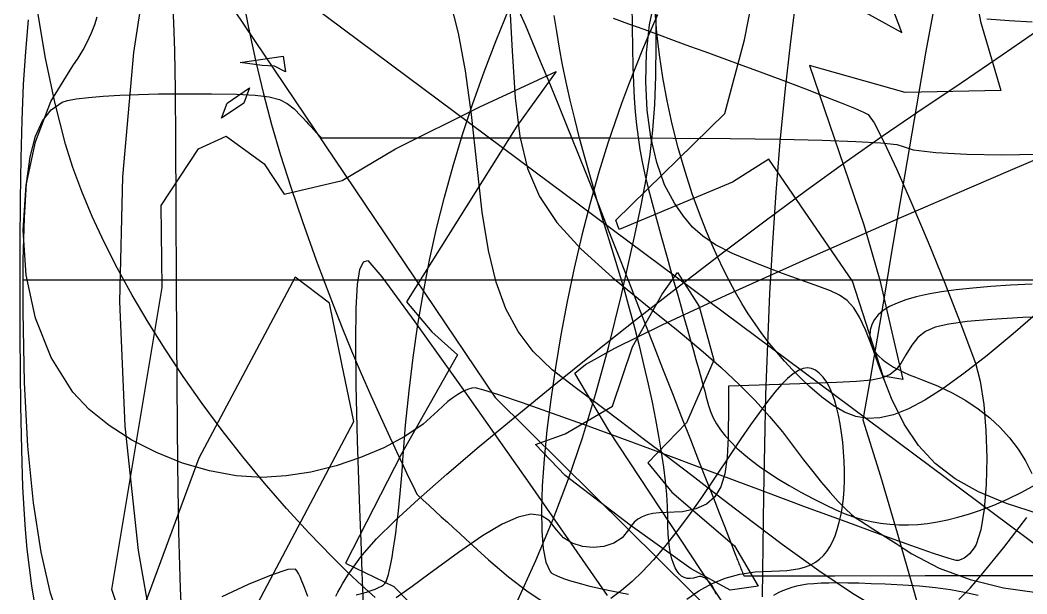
# Model space of a CAD drawing. Extents: x -75 to 75, y -75 to 75.
# Drawn here: x -75 to -40.25, y -10.71 to 9.08 of the extents above; entities that cross this region are included whole.
import ezdxf

# ---------------------------------------------------------------- set-up
doc = ezdxf.new("R2010")
doc.units = 0
for name, color, linetype in [('butterfly', 7, 'CONTINUOUS'), ('crosshair', 7, 'CONTINUOUS'), ('crown', 7, 'CONTINUOUS'), ('darth', 7, 'CONTINUOUS'), ('heart', 7, 'CONTINUOUS'), ('hellokitty', 7, 'CONTINUOUS'), ('ironman', 7, 'CONTINUOUS'), ('jackskellington', 7, 'CONTINUOUS'), ('m4', 7, 'CONTINUOUS'), ('mushroom', 7, 'CONTINUOUS'), ('nes', 7, 'CONTINUOUS'), ('skullbones', 7, 'CONTINUOUS'), ('star', 7, 'CONTINUOUS'), ('stormtrooper', 7, 'CONTINUOUS'), ('thundercats', 7, 'CONTINUOUS'), ('wolf', 7, 'CONTINUOUS')]:
    doc.layers.add(name, color=color, linetype=linetype)

msp = doc.modelspace()

# ---------------------------------------------------------------- linework, layer by layer
at = {"layer": 'butterfly', "color": 7}
for points in [[(-45.179643, -11.351767), (-46.265727, -10.690915), (-47.434988, -9.912038), (-48.698624, -9.008645), (-50.067837, -7.974329), (-50.939954, -7.301991), (-51.816587, -6.629399), (-52.674043, -5.974446), (-53.488632, -5.355194), (-54.236662, -4.789536), (-54.894438, -4.295449), (-55.438263, -3.89094), (-55.844448, -3.593929), (-56.636895, -2.975016), (-57.287027, -2.343233), (-57.813222, -1.657123), (-58.233841, -0.875283), (-58.567247, 0.043718), (-58.831813, 1.141308), (-59.045896, 2.458891), (-59.227867, 4.037924), (-59.421364, 5.825294), (-59.627406, 7.33047), (-59.869792, 8.633574), (-60.172329, 9.814844)], [(-39.809372, -7.961488), (-40.951827, -7.59045), (-41.916914, -7.189497), (-42.728645, -6.7367), (-43.411021, -6.210186), (-43.98805, -5.588027), (-44.483737, -4.848322), (-44.922093, -3.969228), (-45.327121, -2.928816), (-45.593852, -2.183665), (-45.819356, -1.60446), (-46.023767, -1.164165), (-46.227235, -0.835715), (-46.449903, -0.592101), (-46.711904, -0.406258), (-47.033392, -0.251176), (-47.4345, -0.099792), (-48.679885, 0.347022), (-49.658422, 0.71741), (-50.414544, 1.036886), (-50.992667, 1.331018), (-51.437221, 1.625376), (-51.792629, 1.945528), (-52.103311, 2.317046), (-52.413699, 2.765497), (-52.752086, 3.405182), (-53.023033, 4.173419), (-53.223818, 5.041055), (-53.351698, 5.979048), (-53.403949, 6.958303), (-53.377815, 7.949722), (-53.270602, 8.924235), (-53.079563, 9.852746)], [(-58.084988, 9.291716), (-58.010803, 8.012488), (-57.91279, 6.398826), (-57.749649, 5.074639), (-57.481267, 3.966042), (-57.067526, 2.99912), (-56.468312, 2.099989), (-55.643509, 1.194704), (-54.553, 0.20941), (-53.156677, -0.929808), (-52.28104, -1.636464), (-51.500312, -2.291615), (-50.804809, -2.90463), (-50.184829, -3.484907), (-49.63068, -4.041844), (-49.132671, -4.584812), (-48.681098, -5.123179), (-48.266277, -5.666372), (-47.956964, -6.081182), (-47.64287, -6.484139), (-47.332691, -6.86528), (-47.03513, -7.214671), (-46.758894, -7.522322), (-46.512669, -7.778269), (-46.305168, -7.972579), (-46.145083, -8.095261), (-45.988901, -8.193446), (-45.792576, -8.317511), (-45.56403, -8.462404), (-45.311179, -8.623129), (-45.041933, -8.794636), (-44.764209, -8.971843), (-44.485933, -9.149784), (-44.215016, -9.323379)], [(-44.215016, -9.323379), (-43.274702, -9.82009), (-42.201143, -10.212633), (-41.058307, -10.495025), (-39.910151, -10.661197)]]:
    msp.add_lwpolyline(points, dxfattribs=at)
at = {"layer": 'crosshair', "color": 7}
msp.add_open_spline([(-74.87924, 0.120769), (-24.959736, 0.120769), (24.959767, 0.120769), (74.879271, 0.120769)], degree=3, dxfattribs=at)
at = {"layer": 'crown', "color": 7}
for points in [[(-50.279946, -9.406973), (-50.327137, -9.287057), (-50.410948, -9.073556), (-50.529326, -8.771719), (-50.680225, -8.38674), (-50.861592, -7.923924), (-51.071374, -7.388435), (-51.307523, -6.78558), (-51.567983, -6.120552), (-51.850711, -5.398599), (-52.153642, -4.624972), (-52.474741, -3.80489), (-52.811942, -2.943605), (-53.16321, -2.046336), (-53.526478, -1.118361), (-53.899703, -0.164873), (-54.28083, 0.808878), (-54.66264, 1.781162), (-55.037866, 2.730332), (-55.404391, 3.651308), (-55.760092, 4.538981), (-56.102854, 5.388273), (-56.430556, 6.194102), (-56.741083, 6.95136), (-57.032311, 7.65494), (-57.302123, 8.29979), (-57.548405, 8.880773), (-57.769032, 9.392837)], [(-41.633467, 9.123032), (-40.862349, 9.066672), (-40.061439, 9.02544)], [(-37.507994, -10.079763), (-40.632645, -10.084561), (-43.757297, -10.089358), (-46.881948, -10.094156), (-50.0066, -10.098954), (-50.023674, -10.055689), (-50.040749, -10.012425), (-50.057823, -9.969188), (-50.074898, -9.925924), (-50.091972, -9.882659), (-50.109047, -9.839394), (-50.126121, -9.79613), (-50.143196, -9.752893), (-50.16027, -9.709628), (-50.177344, -9.666364), (-50.194419, -9.623099), (-50.211493, -9.579834), (-50.228568, -9.53657), (-50.245642, -9.493305), (-50.262717, -9.450069), (-50.279932, -9.406663)]]:
    msp.add_lwpolyline(points, dxfattribs=at)
at = {"layer": 'darth', "color": 7}
msp.add_lwpolyline([(-57.876804, -11.049591), (-57.199719, -9.550737), (-56.604146, -8.132909), (-56.072862, -6.742683), (-55.588659, -5.326633), (-55.134321, -3.831419), (-54.692632, -2.203618), (-54.246376, -0.389804), (-53.778342, 1.663391), (-53.560808, 2.684076), (-53.388596, 3.594384), (-53.257001, 4.445001), (-53.161317, 5.286616), (-53.096837, 6.169887), (-53.058859, 7.145529), (-53.042659, 8.264202), (-53.043506, 9.576592)], dxfattribs=at)
at = {"layer": 'heart', "color": 7}
msp.add_lwpolyline([(-0.617346, 47.258996), (-3.933457, 54.535037), (-11.138943, 64.209971), (-24.615054, 72.606082), (-28.866028, 74.149482), (-35.462972, 74.810943), (-38.479222, 74.890318), (-39.361166, 74.890318), (-44.38825, 74.193582), (-48.66568, 73.161707), (-54.53943, 70.480596), (-64.170264, 62.807679), (-72.098944, 50.037121), (-74.674222, 35.096982), (-72.733944, 22.070662), (-71.825541, 18.578162), (-70.42325, 14.935732), (-68.650541, 10.966988), (-58.605194, -3.937902), (-43.850264, -18.525263)], dxfattribs=at)
at = {"layer": 'hellokitty', "color": 7}
for points in [[(-63.40442, -10.741066), (-63.214464, -10.692524), (-63.040127, -10.643107), (-62.88289, -10.593182), (-62.744246, -10.543115), (-62.625681, -10.493275), (-62.528681, -10.444027), (-62.454736, -10.395711), (-62.405336, -10.348721), (-62.367787, -10.283302), (-62.328614, -10.18094), (-62.288135, -10.043836), (-62.246665, -9.874164), (-62.204527, -9.674097), (-62.16203, -9.445835), (-62.119493, -9.191553), (-62.077239, -8.913423), (-62.035577, -8.613647), (-61.994827, -8.294397), (-61.955307, -7.957847), (-61.917334, -7.606198), (-61.881224, -7.241623), (-61.847293, -6.866296), (-61.815856, -6.482389), (-61.787236, -6.092132), (-61.691991, -4.88487), (-61.574392, -3.704956), (-61.433597, -2.549114), (-61.268777, -1.414214), (-61.079089, -0.297066), (-60.8637, 0.805576), (-60.621774, 1.896845), (-60.352469, 2.979958), (-60.054956, 4.058103), (-59.728391, 5.134442), (-59.371944, 6.21222), (-58.984772, 7.294571), (-58.566044, 8.384711), (-58.114923, 9.485829)], [(-52.99649, 9.262704), (-53.263961, 8.665973), (-53.518466, 8.068848), (-53.763243, 7.464638), (-54.001526, 6.846656), (-54.236541, 6.208128), (-54.471528, 5.542366), (-54.709715, 4.842624), (-55.027316, 3.837998), (-55.328676, 2.774472), (-55.611765, 1.666975), (-55.874564, 0.530438), (-56.115054, -0.620154), (-56.331214, -1.769899), (-56.521014, -2.90384), (-56.682442, -4.007046), (-56.81347, -5.064589), (-56.912075, -6.061539), (-56.976241, -6.98291), (-57.003956, -7.813801), (-56.993175, -8.539281), (-56.941881, -9.144394), (-56.848059, -9.614209), (-56.709685, -9.933798), (-56.665376, -9.978558), (-56.591299, -10.026903), (-56.489151, -10.078352), (-56.360647, -10.132482), (-56.207485, -10.188814), (-56.031373, -10.246895), (-55.834018, -10.306246), (-55.617124, -10.366444), (-55.382394, -10.427037), (-55.131538, -10.487546), (-54.866261, -10.547518), (-54.588266, -10.606531), (-54.299259, -10.664076), (-54.000945, -10.719702)]]:
    msp.add_lwpolyline(points, dxfattribs=at)
at = {"layer": 'ironman', "color": 7}
for points in [[(-49.369813, -10.804876), (-49.355477, -9.06269), (-49.332871, -7.319093), (-49.299836, -5.57465), (-49.254201, -3.829839), (-49.193794, -2.085198), (-49.116443, -0.341234), (-49.019971, 1.401489), (-48.902211, 3.142461), (-48.76099, 4.881176), (-48.594134, 6.617096), (-48.399469, 8.349687), (-48.174825, 10.078439)], [(-43.477767, 9.424756), (-43.733226, 8.013899), (-43.98205, 6.601772), (-44.225676, 5.1886), (-44.465536, 3.774752), (-44.703066, 2.360452), (-44.939701, 0.94601), (-45.176875, -0.468262), (-45.416024, -1.88211), (-45.65858, -3.295197), (-45.905979, -4.707296), (-45.301264, -6.651384), (-44.722867, -8.606845), (-44.162972, -10.570519), (-43.613761, -12.539188)]]:
    msp.add_lwpolyline(points, dxfattribs=at)
at = {"layer": 'jackskellington', "color": 7}
for points in [[(-67.371406, 10.130904), (-67.111832, 8.821167), (-66.857934, 7.639221), (-66.597688, 6.541771), (-66.319067, 5.485555), (-66.010042, 4.427278), (-65.658588, 3.323704), (-65.252679, 2.131513), (-64.780287, 0.807467), (-64.497368, 0.043322), (-64.196905, -0.739139), (-63.882747, -1.530659), (-63.558739, -2.321982), (-63.228725, -3.103822), (-62.896547, -3.867008), (-62.56605, -4.602225), (-62.241083, -5.300273), (-62.124638, -5.545694), (-62.008196, -5.791086), (-61.891751, -6.036506), (-61.775306, -6.281927), (-61.658861, -6.527319), (-61.542419, -6.772739), (-61.425974, -7.018132), (-61.309529, -7.263552), (-61.097849, -7.458793), (-60.886165, -7.654035), (-60.674484, -7.849304), (-60.462801, -8.044546), (-60.25112, -8.239787), (-60.039436, -8.435028), (-59.827755, -8.63027), (-59.616072, -8.825511), (-58.829826, -9.537134), (-58.142988, -10.121391), (-57.515057, -10.602805), (-56.905536, -11.006016)], [(-69.387664, -12.256599), (-69.467228, -10.520396), (-69.523511, -8.562367), (-69.561058, -6.258926), (-69.584426, -3.486572), (-69.598142, -0.121636), (-69.607851, 2.662119), (-69.620522, 4.911515), (-69.637343, 6.681471), (-69.659554, 8.026796), (-69.688329, 9.00241), (-69.724888, 9.663177)], [(-42.593647, -10.907267), (-42.212455, -10.515796), (-41.810432, -10.055689), (-41.043448, -9.108834), (-40.247144, -8.072119)]]:
    msp.add_lwpolyline(points, dxfattribs=at)
at = {"layer": 'm4', "color": 7}
for points in [[(-73.565616, -11.806568), (-73.951488, -10.681094), (-74.275806, -9.263266), (-74.535659, -7.568606), (-74.728118, -5.612693), (-74.850269, -3.411078), (-74.899193, -0.97931), (-74.89321, 0.803798), (-74.853546, 2.266641), (-74.773717, 3.44379), (-74.647253, 4.369846), (-74.467678, 5.07938), (-74.228525, 5.606995), (-73.923316, 5.987318), (-73.545584, 6.254864), (-73.365608, 6.313002), (-73.059812, 6.367245), (-72.644745, 6.416408), (-72.136962, 6.459278), (-71.553016, 6.494697), (-70.909462, 6.521508), (-70.222852, 6.538441), (-69.509739, 6.544368), (-68.393917, 6.541546), (-67.533433, 6.527999), (-66.884979, 6.49591), (-66.405255, 6.437349), (-66.050956, 6.34447), (-65.778781, 6.209398), (-65.545425, 6.02426), (-65.307588, 5.781211), (-65.219196, 5.685848), (-65.130804, 5.590457), (-65.042412, 5.495094), (-64.95402, 5.399703), (-64.865625, 5.30434), (-64.777233, 5.208977), (-64.688841, 5.113586), (-64.600449, 5.018223), (-63.356891, 5.018223), (-62.113335, 5.018223), (-60.869776, 5.018223), (-59.626221, 5.018223), (-58.382662, 5.018223), (-57.139103, 5.018223), (-55.895548, 5.018223), (-54.651989, 5.018223), (-52.453111, 5.01399), (-50.486776, 4.999596), (-48.769942, 4.975607), (-47.319565, 4.942418), (-46.152602, 4.900564), (-45.286004, 4.850555), (-44.736729, 4.792897), (-44.521735, 4.728014), (-44.17283, 4.604231), (-43.394187, 4.514795), (-42.326724, 4.459987), (-41.111356, 4.43995), (-39.888998, 4.45519)], [(-39.364965, -1.134927), (-40.387202, -1.172406), (-41.468144, -1.244429), (-42.305972, -1.316904), (-42.940004, -1.402361), (-43.409565, -1.513415), (-43.753981, -1.662626), (-44.01257, -1.862581), (-44.224657, -2.125809), (-44.429564, -2.464928), (-44.601632, -2.758382), (-44.76853, -2.981112), (-44.967378, -3.144152), (-45.235292, -3.258593), (-45.609389, -3.33547), (-46.126787, -3.385875), (-46.824601, -3.420814), (-47.739952, -3.451407), (-48.090497, -3.462414), (-48.441046, -3.473138), (-48.791591, -3.483863), (-49.142139, -3.494587), (-49.492685, -3.505594), (-49.84323, -3.516318), (-50.193778, -3.527043), (-50.544324, -3.537767), (-50.546299, -3.758493), (-50.548275, -3.979219), (-50.55025, -4.199945), (-50.552226, -4.420699), (-50.554201, -4.641425), (-50.556177, -4.862151), (-50.558152, -5.082877), (-50.560128, -5.303632), (-50.589553, -5.995132), (-50.670277, -6.561637), (-50.810628, -7.013193), (-51.01894, -7.359959), (-51.303541, -7.61204), (-51.672761, -7.779567), (-52.134931, -7.872672), (-52.698382, -7.901459), (-52.939902, -7.91049), (-53.157205, -7.937583), (-53.351238, -7.983078), (-53.522959, -8.047509), (-53.67331, -8.131357), (-53.803251, -8.235017), (-53.91373, -8.358941), (-54.0057, -8.503608), (-54.216159, -8.770139), (-54.504858, -8.960498), (-54.846849, -9.074741), (-55.21719, -9.112813), (-55.590931, -9.074741), (-55.943127, -8.960498), (-56.248831, -8.770139), (-56.483095, -8.503608), (-56.728659, -8.193051), (-57.016173, -8.009917), (-57.368226, -7.96208), (-57.807406, -8.057274), (-58.356302, -8.303315), (-59.037502, -8.707994), (-59.873597, -9.279155), (-60.887173, -10.02456), (-61.463431, -10.448712), (-62.020427, -10.84069)], [(-65.066844, -10.800784), (-65.135591, -10.610538), (-65.204893, -10.43113), (-65.272751, -10.267215), (-65.337157, -10.123479), (-65.396104, -10.004551), (-65.44759, -9.915143), (-65.489605, -9.859912), (-65.764554, -9.868378), (-66.338309, -10.05854), (-67.124207, -10.388232), (-68.035579, -10.815121)]]:
    msp.add_lwpolyline(points, dxfattribs=at)
at = {"layer": 'mushroom', "color": 7}
for points in [[(-62.743977, -10.829768), (-63.202397, -10.422014), (-63.694042, -9.957871), (-64.224764, -9.43528), (-65.02236, -8.61359), (-65.80402, -7.761646), (-66.566804, -6.883963), (-67.307787, -5.985085), (-68.024036, -5.069528), (-68.712616, -4.141864), (-69.3706, -3.206608), (-69.995057, -2.268303), (-70.58305, -1.331438), (-71.13165, -0.400613), (-71.637929, 0.519685), (-72.098953, 1.424913), (-72.51179, 2.310526), (-72.873509, 3.17201), (-73.181176, 4.004819), (-73.431866, 4.804383), (-73.806925, 6.257517), (-74.12675, 7.771555), (-74.391356, 9.34596)], [(-40.06539, -0.020178), (-40.810262, -0.059519), (-41.494416, -0.106001), (-42.119604, -0.160132), (-42.687565, -0.222474), (-43.200052, -0.293623), (-43.658807, -0.374112), (-44.065582, -0.464508), (-44.422122, -0.565346), (-44.730173, -0.677247), (-44.991483, -0.800691), (-45.207798, -0.936299), (-45.380865, -1.084607), (-45.512431, -1.246151), (-45.604247, -1.421524), (-45.658052, -1.61129), (-45.675606, -1.815986), (-45.669228, -1.925262), (-45.649924, -2.031434), (-45.617395, -2.134756), (-45.571382, -2.235424), (-45.511604, -2.333694), (-45.437795, -2.429763), (-45.349674, -2.523884), (-45.246967, -2.616283), (-45.129408, -2.707159), (-44.996712, -2.796793), (-44.848613, -2.885354), (-44.684831, -2.973097), (-44.505095, -3.060275), (-44.309132, -3.147059), (-44.096663, -3.233729), (-43.86742, -3.320512), (-43.329662, -3.53534), (-42.827482, -3.773846), (-42.360757, -4.0362), (-41.929366, -4.322571), (-41.533185, -4.6331), (-41.172093, -4.968013), (-40.845971, -5.327479), (-40.554693, -5.711668), (-40.298141, -6.120721), (-40.076191, -6.554892)], [(-51.981642, -10.892083), (-51.571031, -10.598882), (-51.129528, -10.356877), (-50.657881, -10.166998), (-50.156844, -10.030205), (-49.627155, -9.947457), (-49.069571, -9.919517), (-48.79082, -9.914155), (-48.534611, -9.897786), (-48.299776, -9.869169), (-48.085152, -9.827484), (-47.889575, -9.771746), (-47.711876, -9.701049), (-47.550897, -9.614435), (-47.405471, -9.510944), (-47.274432, -9.389617), (-47.156616, -9.24955), (-47.050858, -9.089756), (-46.955998, -8.909303), (-46.870863, -8.707232), (-46.794296, -8.482611), (-46.725129, -8.234509), (-46.662199, -7.961939), (-46.614738, -7.69555), (-46.579714, -7.408727), (-46.556713, -7.105338), (-46.545283, -6.789221), (-46.545034, -6.464242), (-46.555533, -6.13424), (-46.576361, -5.803137), (-46.607098, -5.474743), (-46.647317, -5.152953), (-46.696602, -4.841606), (-46.754528, -4.544538), (-46.820678, -4.265675), (-46.894629, -4.008824), (-46.975957, -3.777882), (-47.064244, -3.576686), (-47.159068, -3.409102), (-47.286257, -3.232064), (-47.413946, -3.091771), (-47.544341, -2.989889), (-47.679638, -2.928026), (-47.822039, -2.907988), (-47.973748, -2.93113), (-48.136962, -2.999372), (-48.313885, -3.114264), (-48.506719, -3.277474), (-48.71766, -3.490692), (-48.94891, -3.75553), (-49.202673, -4.073679), (-49.48115, -4.446748), (-49.78654, -4.87646), (-50.121044, -5.364394), (-50.486863, -5.912272), (-51.003144, -6.685138), (-51.483277, -7.384512), (-51.932157, -8.014884), (-52.354672, -8.580598), (-52.755718, -9.086143), (-53.140187, -9.535921), (-53.512968, -9.934362), (-53.87896, -10.28587), (-54.243049, -10.594931), (-54.61013, -10.865921)]]:
    msp.add_lwpolyline(points, dxfattribs=at)
at = {"layer": 'nes', "color": 7}
for points in [[(-46.949611, -16.622888), (-51.495777, -9.902471), (-54.680358, -5.077261), (-55.852297, -3.092223), (-55.483915, -2.791797), (-54.468669, -2.233618), (-52.838573, -1.432333), (-50.625643, -0.402532), (-47.861895, 0.841108), (-44.579348, 2.283998), (-40.810016, 3.911517), (-36.585917, 5.70899)], [(-63.152189, -11.070306), (-63.191856, -9.975171), (-63.231525, -8.880036), (-63.271194, -7.784901), (-63.350168, -5.430744), (-63.398981, -3.515584), (-63.416451, -2.003212), (-63.401408, -0.857305), (-63.352663, -0.04157), (-63.269035, 0.480231), (-63.14935, 0.744419), (-62.992426, 0.787232), (-62.514062, 0.22307), (-61.374545, -1.320375), (-59.648381, -3.736649), (-57.410088, -6.919213), (-54.734169, -10.761555)]]:
    msp.add_lwpolyline(points, dxfattribs=at)
at = {"layer": 'skullbones', "color": 7}
for points in [[(-50.931885, -6.573744), (-52.516557, -5.979469), (-54.015646, -5.424394), (-55.394857, -4.920684), (-56.619899, -4.480587), (-57.656484, -4.116266), (-58.470317, -3.839914), (-59.027105, -3.663751), (-59.292561, -3.599969), (-59.413561, -3.612951), (-59.55634, -3.65695), (-59.715634, -3.728634), (-59.886187, -3.824787), (-60.062731, -3.942192), (-60.240003, -4.077574), (-60.41274, -4.227744), (-60.575681, -4.389429), (-61.087612, -4.849113), (-61.720555, -5.278655), (-62.44938, -5.668545), (-63.248961, -6.009215), (-64.094168, -6.29124), (-64.959871, -6.505023), (-65.820942, -6.641111), (-66.652253, -6.689935), (-67.544264, -6.632531), (-68.465068, -6.46348), (-69.389351, -6.19424), (-70.291799, -5.836241), (-71.147093, -5.400885), (-71.929921, -4.899602), (-72.614968, -4.34385), (-73.176917, -3.745031), (-73.929813, -2.559133), (-74.468002, -1.195746), (-74.79144, 0.287896), (-74.900079, 1.834672), (-74.793873, 3.387402), (-74.47278, 4.888852), (-73.936756, 6.281873), (-73.185751, 7.509286), (-73.000218, 7.771922), (-72.827919, 8.053466), (-72.672397, 8.345566), (-72.537201, 8.63984), (-72.425876, 8.927904), (-72.341969, 9.201405)], [(-54.525333, 9.151254), (-53.998582, 8.958835), (-53.471832, 8.766416), (-52.945081, 8.573997), (-52.41833, 8.381578), (-51.891582, 8.189159), (-51.364831, 7.99674), (-50.83808, 7.804321), (-50.311329, 7.611902), (-49.457271, 7.297704), (-48.645913, 6.994992), (-47.896055, 6.711105), (-47.226497, 6.453295), (-46.656044, 6.2289), (-46.203495, 6.045258), (-45.887651, 5.909622), (-45.727315, 5.829358), (-45.523966, 5.53929), (-45.184119, 4.881204), (-44.738979, 3.927378), (-44.219752, 2.750144), (-43.657647, 1.421809), (-43.083872, 0.014677), (-42.52963, -1.398918), (-42.026132, -2.746698), (-41.858892, -3.375574), (-41.738194, -4.170312), (-41.664263, -5.069867), (-41.637311, -6.013082), (-41.657575, -6.938884), (-41.725249, -7.786171), (-41.840559, -8.493872), (-42.003732, -9.000799), (-42.068801, -9.11747), (-42.145486, -9.225222), (-42.230966, -9.321827), (-42.322417, -9.40497), (-42.417024, -9.472364), (-42.51196, -9.521753), (-42.604405, -9.550822), (-42.691541, -9.557313), (-42.932824, -9.491555), (-43.467065, -9.31353), (-44.260462, -9.035512), (-45.279223, -8.669724), (-46.489544, -8.228413), (-47.857627, -7.7238), (-49.349674, -7.168133), (-50.931891, -6.57366), (-50.931894, -6.57366), (-50.931894, -6.57366), (-50.931894, -6.57366), (-50.931897, -6.57366), (-50.931897, -6.57366), (-50.931899, -6.57366), (-50.931899, -6.57366), (-50.931885, -6.573688)]]:
    msp.add_lwpolyline(points, dxfattribs=at)
at = {"layer": 'star', "color": 7}
msp.add_lwpolyline([(47.49093, -73.695502), (0.780248, -39.238596), (-45.095722, -74.904175), (-28.237284, -17.734166), (-74.804253, 16.935468), (-17.674481, 17.811548), (-0.578486, 74.904172), (17.871219, 18.275578), (75.004095, 18.891136), (29.276864, -16.983342), (47.49093, -73.695502)], dxfattribs=at)
at = {"layer": 'stormtrooper', "color": 7}
for points in [[(-53.887644, 9.639555), (-53.875113, 8.83731), (-53.861623, 8.123288), (-53.845593, 7.485918), (-53.825386, 6.913543), (-53.799365, 6.394621), (-53.765924, 5.917496), (-53.723444, 5.470569), (-53.670304, 5.042268), (-53.604888, 4.620967), (-53.525575, 4.195065), (-53.430743, 3.752936), (-53.318774, 3.283008), (-53.188052, 2.773681), (-53.036953, 2.213301), (-52.86386, 1.590295), (-52.667154, 0.893065), (-52.548429, 0.473598), (-52.430155, 0.055345), (-52.31307, -0.359098), (-52.197906, -0.767107), (-52.085401, -1.166084), (-51.976288, -1.553378), (-51.871301, -1.926391), (-51.77118, -2.282527), (-51.676656, -2.619134), (-51.588464, -2.933614), (-51.507342, -3.223343), (-51.434021, -3.485725), (-51.369237, -3.718135), (-51.313729, -3.917949), (-51.268226, -4.082541), (-51.233468, -4.209315), (-51.164484, -4.420812), (-51.072836, -4.631152), (-50.958109, -4.840731), (-50.819897, -5.049857), (-50.657791, -5.258899), (-50.471383, -5.468195), (-50.260261, -5.678112), (-50.024019, -5.888989), (-49.762246, -6.101163), (-49.474535, -6.315003), (-49.160475, -6.530818), (-48.819658, -6.748976), (-48.451677, -6.969843), (-48.056117, -7.193758), (-47.632575, -7.421032), (-47.180641, -7.652059), (-46.864569, -7.801439), (-46.550769, -7.932221), (-46.238321, -8.044489), (-45.926304, -8.138215), (-45.613797, -8.213456), (-45.299878, -8.270267), (-44.983623, -8.308621), (-44.664111, -8.328659), (-44.340419, -8.331481), (-44.011627, -8.31483), (-43.676816, -8.279834), (-43.335059, -8.226551), (-42.985436, -8.155064), (-42.627028, -8.065345), (-42.258909, -7.957452), (-41.880161, -7.831411), (-41.395548, -7.648842), (-40.912977, -7.441239), (-40.428037, -7.205076), (-39.936318, -6.936936)], [(-47.740483, -3.563139), (-48.044346, -3.274821), (-48.335974, -2.981027), (-48.616018, -2.680799), (-48.885119, -2.373121), (-49.143926, -2.056947), (-49.393083, -1.731347), (-49.633237, -1.395249), (-49.865037, -1.047692), (-50.089125, -0.687661), (-50.306151, -0.31414), (-50.516756, 0.073831), (-50.72159, 0.477296), (-50.921299, 0.89727), (-51.116526, 1.334715), (-51.307921, 1.790645), (-51.496129, 2.266076), (-51.785514, 3.060334), (-52.0478, 3.866022), (-52.282471, 4.677976), (-52.489021, 5.490917), (-52.666934, 6.299653), (-52.815704, 7.098963), (-52.934819, 7.883597), (-53.023767, 8.648391), (-53.082038, 9.388067)], [(-50.976022, -10.713719), (-51.008616, -10.633229), (-51.043168, -10.557932), (-51.07951, -10.487941), (-51.117466, -10.423397), (-51.156859, -10.364497), (-51.197521, -10.311354), (-51.239279, -10.264167), (-51.281957, -10.223019), (-51.325382, -10.188108), (-51.369383, -10.159604), (-51.413785, -10.13759), (-51.458413, -10.12235), (-51.5031, -10.113884), (-51.547666, -10.111061), (-51.591941, -10.116706), (-51.635753, -10.129688), (-51.757566, -10.166772), (-51.871649, -10.18173), (-51.977981, -10.174392), (-52.07655, -10.144787), (-52.167336, -10.093056), (-52.25032, -10.01917), (-52.325487, -9.923242), (-52.392814, -9.805245), (-52.45229, -9.665235), (-52.503891, -9.503268), (-52.547602, -9.319343), (-52.583407, -9.113547), (-52.611291, -8.885878), (-52.631216, -8.636366), (-52.643182, -8.365065), (-52.64719, -8.072034), (-52.656136, -7.695126), (-52.68258, -7.278228), (-52.725947, -6.824132), (-52.785645, -6.33569), (-52.861086, -5.815752), (-52.951685, -5.267112), (-53.056852, -4.692649), (-53.176001, -4.095184), (-53.308549, -3.477513), (-53.453905, -2.842484), (-53.611484, -2.192978), (-53.780698, -1.53176), (-53.960962, -0.86168), (-54.151688, -0.185616), (-54.352289, 0.493636), (-54.56218, 1.173256), (-54.825336, 2.017044), (-55.06873, 2.819571), (-55.293023, 3.583885), (-55.498873, 4.313062), (-55.686935, 5.010123), (-55.857865, 5.678143), (-56.012323, 6.32017), (-56.150962, 6.939281), (-56.274445, 7.538496), (-56.383422, 8.120889), (-56.478559, 8.689511), (-56.560506, 9.247436)], [(-39.712567, -0.86865), (-40.721286, -1.738318), (-41.621109, -2.484401), (-42.422518, -3.111696), (-43.135999, -3.625115), (-43.772026, -4.029483), (-44.341088, -4.329683), (-44.85366, -4.53054), (-45.320229, -4.636938), (-45.751276, -4.653589), (-46.157281, -4.585602), (-46.548726, -4.437717), (-46.936093, -4.214762), (-47.329863, -3.921618), (-47.740483, -3.563139)], [(-41.932451, -10.763474), (-42.398719, -10.660012), (-42.888425, -10.573398), (-43.404635, -10.50256), (-43.950413, -10.446398), (-44.528819, -10.403839), (-45.142918, -10.373782), (-45.619715, -10.356566), (-46.047934, -10.343302), (-46.431525, -10.334553), (-46.774436, -10.330884), (-47.080616, -10.333706), (-47.354016, -10.341609), (-47.598581, -10.356002), (-47.818263, -10.377169), (-48.017007, -10.405701), (-48.198766, -10.44208), (-48.367484, -10.486784), (-48.527115, -10.540265), (-48.681603, -10.603003), (-48.834901, -10.675449), (-48.990956, -10.758084)]]:
    msp.add_lwpolyline(points, dxfattribs=at)
at = {"layer": 'thundercats', "color": 7}
for points in [[(-1.446973, 67.824343), (-9.100958, 67.268396), (-16.64907, 65.95413), (-24.020894, 63.890216), (-31.146016, 61.085316), (-37.954023, 57.548096), (-44.3745, 53.287209), (-50.337034, 48.311329), (-55.771212, 42.629109), (-60.606618, 36.249216), (-62.934082, 32.507302), (-64.986292, 28.639582), (-66.762353, 24.661934), (-68.261377, 20.590246), (-69.482465, 16.440391), (-70.424734, 12.228239), (-71.087288, 7.969703), (-71.469236, 3.680631), (-71.569687, -0.623061), (-71.38775, -4.925538), (-70.922532, -9.210885), (-70.173142, -13.46324)], [(-74.488652, -11.056986), (-74.590687, -10.42715), (-74.677834, -9.799911), (-74.751314, -9.160142), (-74.812342, -8.492686), (-74.862137, -7.782389), (-74.901919, -7.014124), (-74.932904, -6.172707), (-74.9563, -5.243067), (-74.973347, -4.209992), (-74.985256, -3.058384), (-74.993243, -1.773088), (-74.998521, -0.338948), (-74.999085, 1.351761), (-74.989292, 2.900258), (-74.967081, 4.323166), (-74.930423, 5.637108), (-74.877258, 6.85865), (-74.805534, 8.004473), (-74.713194, 9.091141)], [(-64.102892, -10.78165), (-64.034165, -10.649457), (-63.957152, -10.510321), (-63.87246, -10.365287), (-63.780704, -10.215427), (-63.682491, -10.061814), (-63.578432, -9.905547), (-63.469142, -9.747644), (-63.355226, -9.589232), (-63.237299, -9.431386), (-63.115969, -9.275119), (-62.695796, -8.805925), (-62.066732, -8.188564), (-61.251479, -7.441042), (-60.272749, -6.581506), (-59.153253, -5.627961), (-57.915697, -4.598471), (-56.582795, -3.511154), (-55.177255, -2.384014), (-53.721785, -1.235172), (-52.239093, -0.082662), (-50.751892, 1.055456), (-49.282889, 2.16109), (-47.854794, 3.216206), (-46.490314, 4.202714), (-45.212164, 5.102551), (-44.04305, 5.897656), (-42.519831, 6.917155), (-41.096935, 7.882412), (-39.763991, 8.801666)]]:
    msp.add_lwpolyline(points, dxfattribs=at)
at = {"layer": 'wolf', "color": 7}
for points in [[(-45.213572, -3.201499), (-46.265838, 0.082664), (-49.157571, 4.292884), (-50.415275, 3.48807), (-54.325562, 1.863938), (-54.438104, 2.182398), (-50.672811, 5.857044), (-49.994467, 8.405623), (-49.576146, 10.571876), (-49.002654, 11.680897), (-48.097928, 10.605687), (-44.568796, 8.659398), (-48.351954, 18.620741), (-47.250296, 20.432159), (-45.173869, 21.888214), (-44.853798, 24.852936), (-45.588484, 25.634974), (-44.828841, 26.041518), (-37.628319, 27.098375)], [(-35.961901, 14.920924), (-41.951108, 17.800505), (-43.253883, 18.013704), (-42.908855, 14.768295), (-41.848111, 9.037575), (-41.151793, 6.661151), (-44.453675, 6.581424), (-47.758158, 7.523256), (-45.88057, 2.021023), (-45.32661, 0.116954), (-44.844253, -1.978659), (-44.535494, -3.307587), (-45.213572, -3.201499)], [(-67.402318, 7.626013), (-65.922285, 7.839909), (-65.83457, 7.298296), (-66.222883, 7.500029), (-66.643908, 7.520631), (-67.402318, 7.6259), (-67.402318, 7.6259)], [(-66.790008, -11.023937), (-63.485787, -4.757362), (-63.890457, -2.778335), (-64.322023, -0.674933), (-65.511474, 0.212317), (-68.831928, -6.028237), (-71.200467, -12.432142), (-71.836511, -10.556803), (-70.099312, -0.144976), (-70.133837, 2.687124), (-68.840545, 4.643714), (-67.888, 5.082287), (-66.573719, 4.128856), (-65.888684, 3.079949), (-63.879053, 3.551853), (-62.041487, 4.643714), (-59.127813, 6.094223), (-56.496472, 7.314129), (-57.856905, 5.425046), (-61.661768, -0.633051), (-60.784636, -1.671657), (-59.907503, -2.460073), (-61.837197, -5.881905), (-63.766892, -9.645903), (-62.100336, -10.448373), (-60.557687, -12.032317)], [(-67.851847, 6.222578), (-67.082117, 6.748866), (-67.275442, 6.222578), (-68.045169, 5.696318), (-67.851847, 6.222578)], [(-51.837886, -9.844446), (-53.94301, -8.335714), (-56.190058, -6.627621), (-57.209117, -5.554866), (-56.190058, -5.181655), (-54.557001, -4.232937), (-53.859422, -2.181407), (-52.836081, -0.364602), (-52.30567, 0.374143), (-51.562373, -0.797474), (-51.060299, -2.644336), (-51.996921, -4.812508), (-53.335535, -6.183375), (-52.498998, -7.198556), (-50.34676, -9.048015), (-49.528643, -10.442955), (-50.49349, -10.580397), (-51.837886, -9.844446)]]:
    msp.add_lwpolyline(points, dxfattribs=at)

doc.saveas('drawing.dxf')
